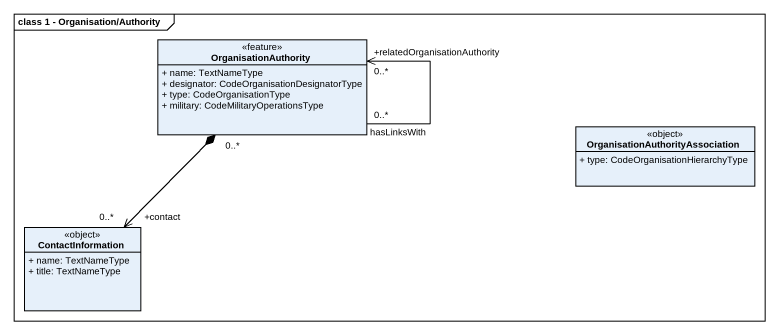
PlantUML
@startuml
mainframe class 1 - Organisation/Authority
hide circle
hide empty members
skinparam classAttributeIconSize 0
class OrganisationAuthority <<feature>> {
  + name: TextNameType
  + designator: CodeOrganisationDesignatorType
  + type: CodeOrganisationType
  + military: CodeMilitaryOperationsType
}
class "OrganisationAuthorityAssociation" as OrganisationAuthorityAssocia <<object>> {
  + type: CodeOrganisationHierarchyType
}
class ContactInformation <<object>> {
  + name: TextNameType
  + title: TextNameType
}
OrganisationAuthority "0..*" --> "+relatedOrganisationAuthority\n0..*" OrganisationAuthority : hasLinksWith
OrganisationAuthority "0..*" *--> "+contact\n0..*" ContactInformation
@enduml
